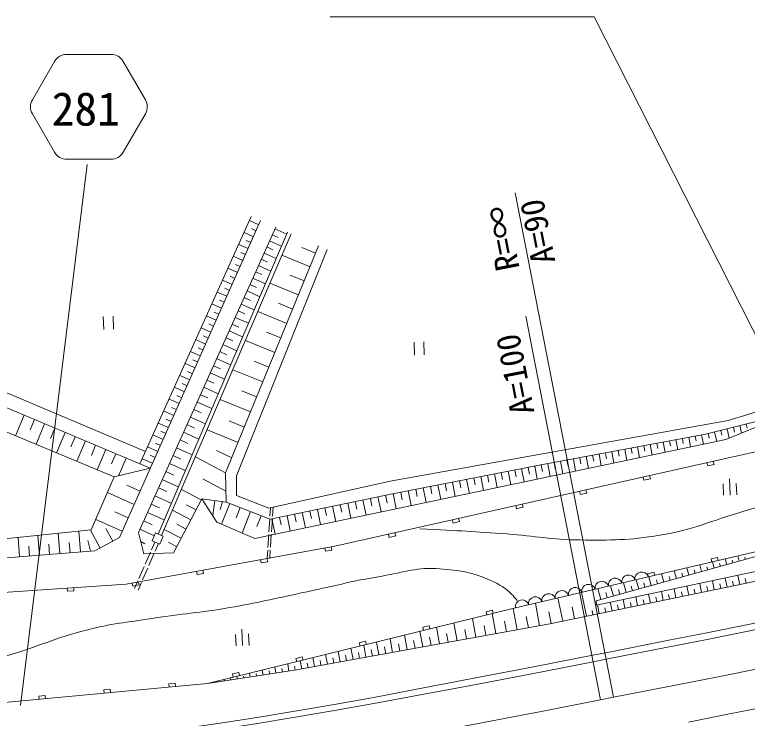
# Model space of a CAD drawing. Units: millimetres, scale not verified. Extents: x 40000 to 680000, y 20000 to 380000.
# Drawn here: x 391653 to 447795, y 261269 to 315161 of the extents above; entities that cross this region are included whole.
import ezdxf
from ezdxf.enums import TextEntityAlignment as Align

# ---------------------------------------------------------------- set-up
doc = ezdxf.new("R2010")
doc.units = ezdxf.units.MM
doc.header["$LTSCALE"] = 1000
doc.linetypes.add('CHAIN', pattern=[18.5, 12, -1.5, 3.5, -1.5])
for name, color, linetype, lineweight in [('M-BGD', 7, 'Continuous', 13), ('M-BMK', 2, 'CHAIN', 13), ('M-STR-HTXT', 7, 'Continuous', 13), ('M-STR-STRC', 7, 'Continuous', 13)]:
    doc.layers.add(name, color=color, linetype=linetype, lineweight=lineweight)
doc.styles.add('ＭＳ ゴシック', font='')
doc.styles.get('ＭＳ ゴシック').set_extended_font_data('MS Gothic')

msp = doc.modelspace()

# ---------------------------------------------------------------- linework, layer by layer
at = {"layer": 'M-BGD'}
for p, q in [((437537, 262879), (429993, 301514)), ((410502, 299399), (399686, 275119)), ((401252, 280755), (409785, 299713)), ((410355, 299071), (409639, 299390)), ((411659, 298893), (401144, 275506)), ((410152, 298614), (409794, 298773)), ((411598, 298757), (412501, 298351)), ((402639, 275385), (412564, 298497)), ((402915, 275267), (412839, 298376)), ((409949, 298157), (409229, 298478)), ((411391, 298298), (411851, 298091)), ((401681, 281707), (362820, 298072)), ((409542, 297244), (408818, 297566)), ((409745, 297700), (409385, 297861)), ((411184, 297838), (412104, 297425)), ((362321, 297127), (402047, 280420)), ((407812, 280068), (414943, 297455)), ((415596, 297169), (408660, 279849)), ((410974, 297370), (411442, 297160)), ((414715, 296899), (413666, 297329)), ((409135, 296330), (408408, 296654)), ((409338, 296787), (408977, 296948)), ((410764, 296903), (411699, 296482)), ((414285, 295850), (412133, 296733)), ((408931, 295874), (408568, 296035)), ((410336, 295952), (411287, 295524)), ((410550, 296427), (411026, 296213)), ((399280, 279762), (361473, 295525)), ((408728, 295417), (407997, 295742)), ((410119, 295468), (410602, 295250)), ((408321, 294503), (407587, 294830)), ((408524, 294960), (408159, 295123)), ((409901, 294984), (410869, 294549)), ((413843, 294775), (412768, 295216)), ((408117, 294047), (407751, 294210)), ((409680, 294492), (410172, 294271)), ((413402, 293699), (411215, 294596)), ((407914, 293590), (407177, 293918)), ((409459, 294000), (410443, 293557)), ((407710, 293133), (407342, 293297)), ((409234, 293499), (409734, 293274)), ((407507, 292676), (406766, 293006)), ((409009, 292999), (410010, 292549)), ((412954, 292605), (411860, 293054)), ((398443, 292053), (398477, 291054)), ((399227, 291080), (399193, 292079)), ((407100, 291763), (406356, 292095)), ((407304, 292220), (406933, 292385)), ((408551, 291980), (409569, 291523)), ((408780, 292490), (409289, 292261)), ((412505, 291512), (410283, 292424)), ((436552, 262687), (430813, 292077)), ((406897, 291306), (406524, 291472)), ((408318, 291463), (408836, 291230)), ((406693, 290850), (405945, 291183)), ((408085, 290945), (409121, 290479)), ((412049, 290401), (410938, 290856)), ((406286, 289936), (405535, 290271)), ((406490, 290393), (406116, 290559)), ((407848, 290418), (408375, 290181)), ((407612, 289891), (408665, 289418)), ((411594, 289289), (409334, 290216)), ((422253, 290090), (422287, 289091)), ((423037, 289117), (423003, 290116)), ((405879, 289023), (405124, 289359)), ((406083, 289479), (405707, 289647)), ((407371, 289355), (407907, 289114)), ((405676, 288566), (405298, 288734)), ((407130, 288820), (408201, 288338)), ((411130, 288160), (410001, 288623)), ((405472, 288109), (404714, 288447)), ((406885, 288275), (407430, 288029)), ((405066, 287196), (404304, 287535)), ((405269, 287652), (404890, 287821)), ((406640, 287730), (407730, 287239)), ((410667, 287030), (408371, 287972)), ((404862, 286739), (404481, 286909)), ((406391, 287175), (406945, 286926)), ((446337, 284079), (455840, 287005)), ((404659, 286282), (403893, 286623)), ((406141, 286621), (407250, 286122)), ((410196, 285882), (409048, 286353)), ((404455, 285825), (404072, 285996)), ((405888, 286057), (406452, 285803)), ((404252, 285369), (403483, 285711)), ((405634, 285493), (406762, 284986)), ((409725, 284734), (407391, 285691)), ((403845, 284455), (403072, 284799)), ((404048, 284912), (403664, 285083)), ((405376, 284919), (405950, 284662)), ((392378, 284487), (391717, 282915)), ((393164, 284157), (392833, 283371)), ((403641, 283999), (403255, 284171)), ((405119, 284346), (406266, 283830)), ((420417, 279440), (446337, 284079)), ((444577, 283035), (451021, 284628)), ((451021, 284628), (446136, 282615)), ((393949, 283826), (393291, 282259)), ((403438, 283542), (402662, 283887)), ((404856, 283762), (405440, 283500)), ((409247, 283567), (408080, 284045)), ((446722, 283565), (446816, 283185)), ((447208, 283685), (447349, 283115)), ((447693, 283805), (447770, 283495)), ((394733, 283497), (394403, 282713)), ((395516, 283167), (394859, 281605)), ((403031, 282628), (402251, 282976)), ((403234, 283085), (402846, 283258)), ((404594, 283179), (405761, 282654)), ((408768, 282400), (406396, 283373)), ((431842, 280648), (444577, 283035)), ((444292, 282981), (444428, 282257)), ((444781, 283085), (444869, 282727)), ((445266, 283205), (445448, 282471)), ((445752, 283325), (445842, 282958)), ((446237, 283445), (446414, 282729)), ((396297, 282839), (395969, 282058)), ((397079, 282510), (396424, 280953)), ((404327, 282586), (404921, 282319)), ((446136, 282615), (410046, 275049)), ((441343, 282428), (441491, 281641)), ((441835, 282521), (441908, 282127)), ((442326, 282613), (442470, 281846)), ((442818, 282705), (442889, 282322)), ((443309, 282797), (443449, 282051)), ((443800, 282889), (443870, 282516)), ((397857, 282183), (397530, 281404)), ((398636, 281855), (397983, 280303)), ((402624, 281715), (401841, 282064)), ((402827, 282172), (402438, 282345)), ((404060, 281992), (405247, 281458)), ((438395, 281876), (438554, 281025)), ((438886, 281968), (438966, 281543)), ((439377, 282060), (439533, 281231)), ((439869, 282152), (439947, 281737)), ((440360, 282244), (440512, 281436)), ((440852, 282336), (440928, 281932)), ((399412, 281529), (399086, 280753)), ((402421, 281258), (402029, 281433)), ((403789, 281388), (404393, 281117)), ((407812, 280068), (405501, 281288)), ((408282, 281214), (407127, 281790)), ((435446, 281323), (435617, 280410)), ((435937, 281415), (436023, 280959)), ((436429, 281507), (436596, 280615)), ((436920, 281599), (437004, 281153)), ((437412, 281692), (437575, 280820)), ((437903, 281784), (437985, 281348)), ((400191, 281201), (399619, 279843)), ((402217, 280801), (401431, 281152)), ((403518, 280785), (404725, 280242)), ((432497, 280770), (432680, 279794)), ((432989, 280863), (433080, 280374)), ((433480, 280955), (433659, 279999)), ((433972, 281047), (434061, 280569)), ((434463, 281139), (434638, 280204)), ((434954, 281231), (435042, 280764)), ((444700, 280850), (444755, 280606)), ((444755, 280606), (445243, 280716)), ((445243, 280716), (445188, 280960)), ((402047, 280420), (399280, 279762)), ((403242, 280171), (403856, 279895)), ((420723, 278497), (431842, 280648)), ((429465, 280188), (429664, 279162)), ((429979, 280287), (430078, 279774)), ((430492, 280386), (430687, 279376)), ((430997, 280484), (431095, 279979)), ((431502, 280582), (431694, 279587)), ((431999, 280677), (432093, 280179)), ((397524, 275694), (399280, 279762)), ((407837, 278668), (406080, 279614)), ((407852, 277831), (407812, 280068)), ((408660, 279849), (408640, 278332)), ((426826, 279677), (426930, 279140)), ((427364, 279781), (427569, 278723)), ((427894, 279884), (427996, 279354)), ((428423, 279986), (428625, 278944)), ((428944, 280087), (429045, 279566)), ((439822, 279755), (439876, 279511)), ((439876, 279511), (440364, 279621)), ((440364, 279621), (440310, 279865)), ((446478, 278371), (446435, 279620)), ((401269, 278673), (400244, 279129)), ((402966, 279557), (404194, 279005)), ((411128, 277358), (420417, 279440)), ((423522, 279038), (423631, 278475)), ((424086, 279147), (424301, 278037)), ((424641, 279255), (424748, 278700)), ((425196, 279362), (425407, 278269)), ((425742, 279468), (425848, 278921)), ((426288, 279573), (426497, 278498)), ((445979, 278354), (445949, 279228)), ((446978, 278388), (446948, 279263)), ((400812, 277647), (398762, 278561)), ((402685, 278932), (403309, 278652)), ((405952, 277996), (404428, 278791)), ((411224, 276510), (420723, 278497)), ((420652, 278482), (420894, 277323)), ((421232, 278595), (421345, 278014)), ((421813, 278708), (422035, 277562)), ((422386, 278818), (422497, 278246)), ((422959, 278929), (423177, 277802)), ((434943, 278660), (434998, 278416)), ((434998, 278416), (435486, 278526)), ((435486, 278526), (435431, 278770)), ((402404, 278308), (403653, 277746)), ((403834, 273938), (406002, 278092)), ((406002, 278092), (407852, 277831)), ((407152, 276286), (406002, 278092)), ((406992, 277952), (406828, 276793)), ((408640, 278332), (411128, 277358)), ((418333, 277997), (418575, 276837)), ((418913, 278118), (419034, 277538)), ((419492, 278239), (419735, 277080)), ((420072, 278361), (420193, 277781)), ((402118, 277672), (402754, 277387)), ((405554, 277234), (404792, 277632)), ((407571, 277870), (407409, 277251)), ((408133, 277721), (407511, 276132)), ((407852, 277831), (411224, 276510)), ((408927, 277409), (408616, 276615)), ((411209, 276745), (411250, 277385)), ((411410, 276762), (411454, 277431)), ((415432, 277390), (415553, 276809)), ((416012, 277511), (416255, 276351)), ((416593, 277633), (416714, 277052)), ((417173, 277754), (417415, 276594)), ((417753, 277875), (417874, 277295)), ((430064, 277565), (430119, 277321)), ((430119, 277321), (430607, 277431)), ((430607, 277431), (430552, 277675)), ((400355, 276622), (399330, 277079)), ((401833, 277037), (403103, 276466)), ((405157, 276472), (403748, 277207)), ((409721, 277098), (409080, 275462)), ((412527, 276782), (412770, 275620)), ((413108, 276904), (413230, 276323)), ((413689, 277025), (413932, 275864)), ((414270, 277147), (414392, 276566)), ((414851, 277268), (415094, 276107)), ((399899, 275597), (397872, 276500)), ((401542, 276391), (402188, 276101)), ((410046, 275049), (407152, 276286)), ((410540, 276778), (410219, 275960)), ((411131, 275548), (411196, 276546)), ((411333, 275564), (411398, 276562)), ((411365, 276539), (411608, 275377)), ((411946, 276661), (412068, 276079)), ((425186, 276470), (425241, 276226)), ((425241, 276226), (425728, 276336)), ((425728, 276336), (425674, 276580)), ((381927, 274129), (397524, 275694)), ((398194, 274314), (397453, 275687)), ((399170, 274841), (398643, 275817)), ((401252, 275745), (402357, 275249)), ((404422, 275064), (403119, 275743)), ((404789, 275768), (404085, 276136)), ((392033, 273639), (391913, 275131)), ((393555, 273762), (393432, 275284)), ((395107, 273887), (394982, 275439)), ((396691, 274014), (396563, 275598)), ((399686, 275119), (397803, 274103)), ((401144, 275506), (401562, 273860)), ((402450, 275466), (402190, 274858)), ((403037, 275215), (402450, 275466)), ((402776, 274607), (403037, 275215)), ((411054, 274350), (411119, 275348)), ((411255, 274367), (411320, 275365)), ((420307, 275375), (420362, 275131)), ((420362, 275131), (420850, 275241)), ((420850, 275241), (420795, 275485)), ((394331, 273824), (394268, 274600)), ((395899, 273950), (395835, 274742)), ((397468, 274077), (397271, 274892)), ((401322, 274807), (401631, 274635)), ((402135, 274184), (402392, 274772)), ((402190, 274858), (402776, 274607)), ((402410, 274064), (402667, 274651)), ((404082, 274413), (403431, 274753)), ((397803, 274103), (381841, 272819)), ((392794, 273700), (392733, 274461)), ((401654, 273084), (402055, 274001)), ((411000, 273511), (411041, 274151)), ((411199, 273498), (411242, 274167)), ((415422, 274312), (415467, 274066)), ((415467, 274066), (415959, 274155)), ((415959, 274155), (415914, 274401)), ((436211, 270261), (451030, 274380)), ((401562, 273860), (403834, 273938)), ((401929, 272964), (402329, 273880)), ((410502, 273421), (410547, 273175)), ((411039, 273264), (410994, 273510)), ((432656, 268508), (458002, 273747)), ((445508, 273599), (445021, 273486)), ((445021, 273486), (445078, 273242)), ((445565, 273356), (445508, 273599)), ((446213, 273041), (446091, 273480)), ((447176, 273309), (447065, 273708)), ((447658, 273443), (447608, 273622)), ((401173, 271985), (401574, 272901)), ((410547, 273175), (411039, 273264)), ((444286, 272505), (444142, 273024)), ((444768, 272639), (444701, 272879)), ((445249, 272773), (445116, 273252)), ((445731, 272907), (445670, 273127)), ((446695, 273175), (446639, 273375)), ((401448, 271865), (401849, 272781)), ((405582, 272530), (405627, 272284)), ((405627, 272284), (406119, 272373)), ((406119, 272373), (406074, 272619)), ((448559, 272530), (436228, 269940)), ((440639, 272460), (440152, 272346)), ((440152, 272346), (440209, 272103)), ((440696, 272217), (440639, 272460)), ((441395, 271702), (441218, 272341)), ((442359, 271970), (442193, 272568)), ((442841, 272104), (442763, 272383)), ((443322, 272238), (443167, 272796)), ((443804, 272371), (443732, 272631)), ((400836, 271214), (401093, 271802)), ((401199, 271482), (401154, 271728)), ((440202, 272101), (430018, 269723)), ((439469, 271166), (439269, 271885)), ((440432, 271434), (440243, 272113)), ((440914, 271568), (440825, 271887)), ((441877, 271836), (441794, 272135)), ((445264, 271114), (445121, 271808)), ((446243, 271316), (446099, 272014)), ((446733, 271417), (446661, 271768)), ((447223, 271519), (447078, 272219)), ((447712, 271620), (447640, 271972)), ((395680, 271246), (395697, 270996)), ((396196, 271031), (396179, 271280)), ((400662, 271639), (400707, 271393)), ((400707, 271393), (401199, 271482)), ((401111, 271094), (401368, 271681)), ((436578, 270363), (436345, 271201)), ((437542, 270631), (437320, 271429)), ((438505, 270898), (438294, 271657)), ((438987, 271032), (438887, 271392)), ((439950, 271300), (439856, 271639)), ((442326, 270506), (442185, 271191)), ((443306, 270709), (443163, 271397)), ((444285, 270911), (444142, 271603)), ((444774, 271012), (444703, 271360)), ((445754, 271215), (445682, 271564)), ((395697, 270996), (396196, 271031)), ((435471, 269090), (435095, 270909)), ((437060, 270497), (436949, 270896)), ((438023, 270765), (437918, 271144)), ((440368, 270102), (440227, 270780)), ((441347, 270304), (441206, 270986)), ((441837, 270405), (441766, 270748)), ((442816, 270608), (442745, 270952)), ((443795, 270810), (443724, 271156)), ((431876, 268366), (431563, 270084)), ((433652, 268714), (433286, 270486)), ((436228, 269940), (436211, 270261)), ((437430, 269494), (437291, 270164)), ((438409, 269697), (438270, 270369)), ((438899, 269798), (438829, 270136)), ((439388, 269899), (439249, 270575)), ((439878, 270000), (439808, 270340)), ((440857, 270203), (440787, 270544)), ((428259, 269549), (427774, 269430)), ((428319, 269307), (428259, 269549)), ((430157, 268053), (429860, 269685)), ((434562, 268902), (434374, 269811)), ((435961, 269191), (435892, 269524)), ((436450, 269292), (436313, 269958)), ((436940, 269393), (436871, 269728)), ((437919, 269596), (437850, 269932)), ((427774, 269430), (427833, 269188)), ((428526, 267756), (428247, 269289)), ((431017, 268209), (430860, 269068)), ((432766, 268530), (432583, 269417)), ((413094, 264948), (432656, 268508)), ((423403, 268359), (422917, 268240)), ((423462, 268116), (423403, 268359)), ((425552, 267215), (425306, 268568)), ((426993, 267477), (426731, 268917)), ((427759, 267616), (427620, 268383)), ((429342, 267904), (429193, 268720)), ((409114, 266839), (409071, 268088)), ((422928, 266737), (422711, 267932)), ((422917, 268240), (422977, 267997)), ((424199, 266969), (423968, 268240)), ((426273, 267346), (426141, 268066)), ((408614, 266822), (408584, 267696)), ((409613, 266856), (409583, 267730)), ((420612, 266316), (420420, 267370)), ((421734, 266520), (421530, 267642)), ((423564, 266853), (423448, 267489)), ((424876, 267092), (424753, 267768)), ((418547, 267168), (418061, 267049)), ((418061, 267049), (418121, 266806)), ((418567, 265944), (418398, 266874)), ((418606, 266925), (418547, 267168)), ((419558, 266124), (419377, 267114)), ((420085, 266220), (419989, 266747)), ((421173, 266418), (421071, 266979)), ((422331, 266629), (422222, 267226)), ((437080, 266323), (441660, 267220)), ((415616, 265407), (415479, 266158)), ((416599, 265586), (416452, 266397)), ((417583, 265765), (417425, 266636)), ((418075, 265854), (417991, 266319)), ((419062, 266034), (418972, 266529)), ((436095, 266131), (437080, 266323)), ((413691, 265977), (413205, 265858)), ((413205, 265858), (413265, 265616)), ((413648, 265048), (413533, 265681)), ((413750, 265735), (413691, 265977)), ((414632, 265228), (414506, 265920)), ((415124, 265317), (415055, 265693)), ((416108, 265496), (416034, 265902)), ((417091, 265675), (417012, 266111)), ((411673, 264733), (411601, 265208)), ((412168, 264808), (412125, 265090)), ((412662, 264882), (412577, 265447)), ((413156, 264959), (413098, 265275)), ((414140, 265138), (414077, 265484)), ((406436, 263941), (413094, 264948)), ((408834, 264787), (408349, 264668)), ((408349, 264668), (408408, 264425)), ((408707, 264284), (408676, 264490)), ((408894, 264544), (408834, 264787)), ((409201, 264359), (409179, 264507)), ((409696, 264434), (409651, 264729)), ((410190, 264509), (410161, 264701)), ((410684, 264583), (410626, 264969)), ((411179, 264658), (411143, 264896)), ((403954, 263959), (403456, 263912)), ((403456, 263912), (403480, 263663)), ((403978, 263710), (403954, 263959)), ((407224, 264060), (407215, 264118)), ((407718, 264135), (407701, 264251)), ((408212, 264210), (408197, 264313)), ((398976, 263491), (398478, 263445)), ((398478, 263445), (398502, 263196)), ((399000, 263242), (398976, 263491)), ((393998, 263023), (393500, 262977)), ((393500, 262977), (393524, 262728)), ((394022, 262775), (393998, 263023))]:
    msp.add_line(p, q, dxfattribs=at)
for points in [[(344111, 273998), (357111, 272191), (382305, 270734), (390362, 270881), (400207, 271556), (416187, 274450), (448748, 281759), (471912, 288889), (492880, 296145), (498475, 298418), (509128, 303847), (520106, 309872)], [(471484, 280362), (464651, 278597), (455508, 275683), (440202, 272101)], [(441660, 267219), (444821, 267846), (447979, 268482), (451135, 269133), (454287, 269802), (457434, 270494), (460575, 271211), (461225, 271364)], [(430018, 269723), (406436, 263941), (388106, 262219)], [(436095, 266131), (431408, 265218), (426719, 264315), (422315, 263487)], [(422315, 263487), (419307, 262890), (416288, 262355), (413265, 261838), (410239, 261343), (407209, 260872), (404175, 260429), (402588, 260209)]]:
    msp.add_lwpolyline(points, dxfattribs=at)
for centre in [(439698, 271959), (436643, 271246), (437662, 271484), (438680, 271721), (434606, 270770), (435625, 271008), (432570, 270295), (433588, 270533), (430533, 269819), (431551, 270057)]:
    msp.add_arc(centre, 523, 15.7051, 190.5767, dxfattribs=at)
for points, knots in [([(422691, 275791), (425936, 275619), (426777, 275579), (429391, 275389), (431571, 275230), (432782, 274953), (434967, 274931), (437359, 274907), (438720, 274902), (441081, 275285), (443662, 275704), (445008, 276389), (447516, 277131), (450342, 277967), (451941, 278387), (454734, 279328), (457040, 280106), (458269, 280719), (460581, 281479), (462920, 282247), (464235, 282702), (466651, 283176), (468654, 283569), (469848, 283392), (471826, 283896), (472802, 284144), (473359, 284304), (474251, 284773), (475635, 285501), (476255, 286165), (477567, 287017), (479204, 288079), (480101, 288711), (481809, 289654), (482845, 290226), (483477, 290450), (484584, 290868), (487320, 291904), (488980, 292109), (491737, 293088), (494946, 294227), (496587, 295267), (499782, 296445), (502396, 297409), (503963, 297657), (506566, 298652), (508489, 299387), (509562, 299837), (511371, 300820), (513115, 301768), (514007, 302447), (515646, 303567), (517882, 305095), (518997, 306147), (521246, 307658), (524002, 309510), (525571, 310515), (528437, 312193), (531864, 314198), (533880, 315152), (537369, 317048), (540442, 318719), (542152, 319678), (545237, 321326), (545272, 321345), (545284, 321351), (545328, 321375)], [0, 0, 0, 0, 1, 1, 1, 2, 2, 2, 3, 3, 3, 4, 4, 4, 5, 5, 5, 6, 6, 6, 7, 7, 7, 8, 8, 8, 9, 9, 9, 10, 10, 10, 11, 11, 11, 12, 12, 12, 13, 13, 13, 14, 14, 14, 15, 15, 15, 16, 16, 16, 17, 17, 17, 18, 18, 18, 19, 19, 19, 20, 20, 20, 21, 21, 21, 22, 22, 22, 22]), ([(383302, 262994), (384317, 263853), (384760, 264125), (385795, 264685), (387687, 265708), (389053, 265492), (391118, 266091), (393496, 266781), (394754, 267418), (397153, 268031), (399084, 268525), (400209, 268612), (402177, 268926), (404499, 269296), (405825, 269340), (408142, 269745), (410293, 270120), (411480, 270427), (413618, 270871), (416041, 271374), (417379, 271762), (419820, 272167), (421537, 272452), (422509, 272877), (424242, 272716), (425719, 272579), (426600, 272516), (427952, 271905), (428638, 271595), (429049, 271417), (429596, 270900), (429828, 270680), (429926, 270589), (430151, 270298)], [0, 0, 0, 0, 1, 1, 1, 2, 2, 2, 3, 3, 3, 4, 4, 4, 5, 5, 5, 6, 6, 6, 7, 7, 7, 8, 8, 8, 9, 9, 9, 10, 10, 10, 11, 11, 11, 11])]:
    msp.add_open_spline(points, degree=3, knots=knots, dxfattribs=at)
at = {"layer": 'M-BMK'}
for p, q in [((437537, 262879), (442410, 263833)), ((436552, 262687), (437537, 262879))]:
    msp.add_line(p, q, dxfattribs=at)
for points in [[(442410, 263833), (445571, 264459), (448729, 265095), (451885, 265746), (455037, 266415), (458184, 267107), (461325, 267825), (461975, 267977)], [(436552, 262687), (431865, 261773), (427176, 260870), (422772, 260043)]]:
    msp.add_lwpolyline(points, dxfattribs=at)
at = {"layer": 'M-STR-HTXT'}
for p, q in [((436068, 314985), (415836, 314985)), ((456081, 275521), (436068, 314985))]:
    msp.add_line(p, q, dxfattribs=at)
at = {"layer": 'M-STR-STRC'}
for p, q in [((399041, 312122), (395639, 312122)), ((394711, 311586), (393010, 308640)), ((401670, 308640), (399969, 311586)), ((393010, 307569), (394711, 304623)), ((399969, 304623), (401670, 307569)), ((399041, 304087), (395639, 304087)), ((392108, 262242), (397206, 303677)), ((436965, 265793), (441545, 266689)), ((435980, 265601), (436965, 265793))]:
    msp.add_line(p, q, dxfattribs=at)
for points in [[(441544, 266689), (444705, 267315), (447864, 267952), (451020, 268602), (454171, 269272), (457319, 269963), (460460, 270681), (461109, 270833)], [(435980, 265601), (431292, 264687), (426603, 263784), (422199, 262957)], [(443275, 260977), (446436, 261603), (449595, 262239), (452751, 262890), (455902, 263559), (459050, 264251), (462191, 264969), (462840, 265121)], [(422199, 262957), (419183, 262405), (416163, 261870), (413141, 261354), (410115, 260859), (407085, 260388), (404050, 259945), (402464, 259725)]]:
    msp.add_lwpolyline(points, dxfattribs=at)
for centre, start, end in [((395639, 311050), 90, 150), ((399041, 311050), 30, 90), ((393938, 308104), 150, 210), ((400742, 308104), 330, 30), ((395639, 305158), 210, 270), ((399041, 305158), 270, 330)]:
    msp.add_arc(centre, 1071, start, end, dxfattribs=at)

# ---------------------------------------------------------------- texts
at = {"layer": 'M-BGD', "style": 'ＭＳ ゴシック'}
msp.add_text('A=90', height=1833, rotation=101.049, dxfattribs=at).set_placement((431289, 295921), align=Align.TOP_LEFT)
for s, p in [('R=∞', (430896, 295846)), ('A=100', (432024, 284834))]:
    msp.add_text(s, height=1833, rotation=101.049, dxfattribs=at).set_placement(p, align=Align.BOTTOM_LEFT)
at = {"layer": 'M-STR-STRC', "style": 'ＭＳ ゴシック'}
msp.add_text('281', height=2566, dxfattribs=at).set_placement((397104, 307947), align=Align.MIDDLE_CENTER)

doc.saveas('drawing.dxf')
